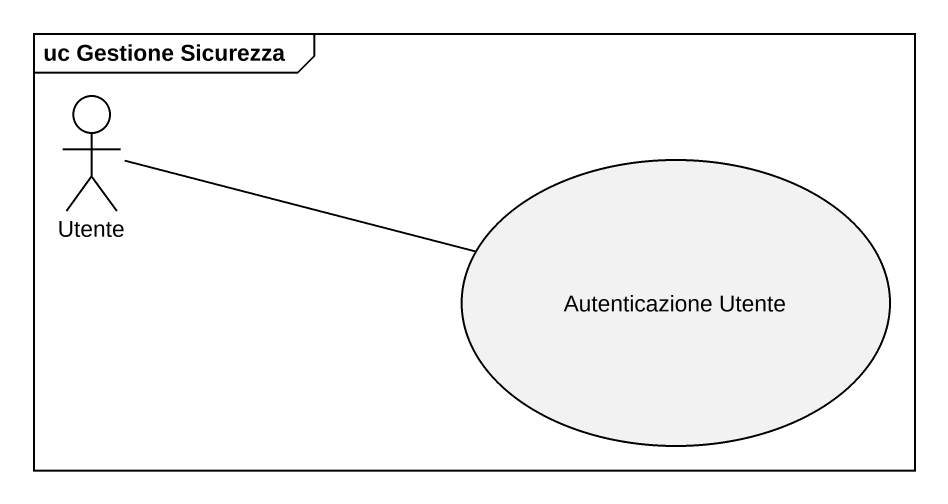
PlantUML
@startuml
mainframe uc Gestione Sicurezza
actor Utente
usecase "Autenticazione Utente" as Autenticazione_Utente
Utente -right- Autenticazione_Utente
@enduml
